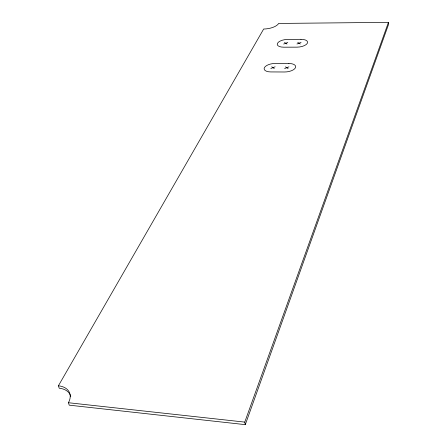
<?xml version="1.0" encoding="UTF-8"?>
<svg xmlns="http://www.w3.org/2000/svg" width="447" height="447" viewBox="0 0 447 447"><rect width="100%" height="100%" fill="white"/><g stroke="black" fill="none" stroke-linecap="round" stroke-linejoin="round"><path stroke-width="0.67" d="M58.406 385.795A21.367 13.907 -22.9 0 1 68.419 402.725L69.235 405.166L245.291 424.65L388.594 24.283L388.449 22.35L278.66 23.445A12.326 5.157 -8.5 0 1 263.663 29.027L58.406 385.795L59.222 388.214A21.333 13.924 -22.9 0 1 70.755 396.428M245.291 424.65L244.772 422.108L388.449 22.35M284.61 68.547L288.93 66.86M270.809 68.503L275.134 66.815M296.97 43.996L301.088 42.415M283.677 44.046L287.801 42.476M68.419 402.725L244.772 422.108M297.758 42.431L300.311 43.985M284.499 42.487L286.991 44.035M285.471 66.849L288.08 68.559M271.703 66.81L274.251 68.514M300.976 39.314L287.767 39.386A8.588 3.749 -8 0 0 277.475 43.32A8.588 3.749 -8 0 0 283.683 47.192L297.059 47.153A8.627 3.777 -7.7 0 0 307.38 43.197A8.627 3.777 -7.7 0 0 300.976 39.314M288.885 63.48L275.179 63.452A8.946 4.073 -8.4 0 0 264.395 67.659A8.946 4.073 -8.4 0 0 270.742 71.928L284.627 71.989A8.985 4.107 -8 0 0 295.439 67.76A8.985 4.107 -8 0 0 288.885 63.48"/></g></svg>
